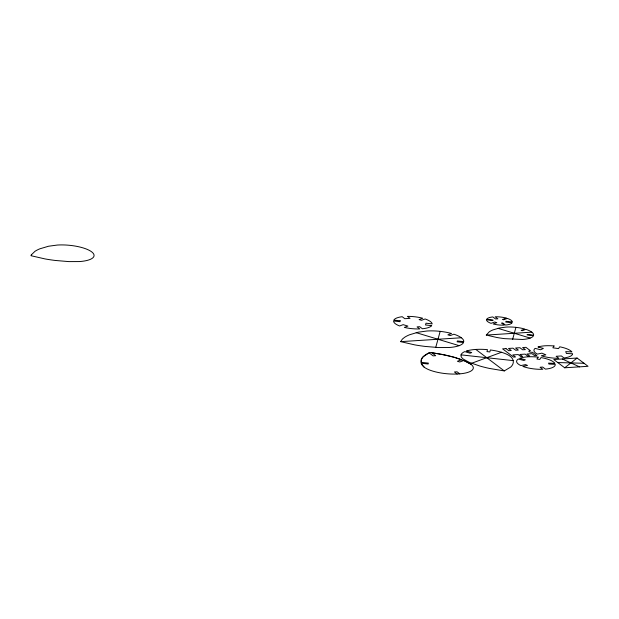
<?xml version="1.0" encoding="UTF-8"?>
<svg xmlns="http://www.w3.org/2000/svg" width="619" height="619" viewBox="0 0 619 619"><rect width="100%" height="100%" fill="white"/><g stroke="black" fill="none" stroke-linecap="round" stroke-linejoin="round"><path stroke-width="0.93" d="M435.737 347.406L440.179 331.358M512.617 339.39L515.944 327.35M400.655 341.649L402.389 339.073L404.656 337.278A62.519 19.529 5.3 0 1 409.639 334.74L418.235 332.186L427.04 330.995A25.882 8.086 5.3 0 1 451.522 333.486L447.862 334.833L450.23 335.552L453.889 334.198A25.882 8.086 5.3 0 1 463.763 341.649L457.379 340.945L457.139 341.827L463.523 342.531A25.882 8.086 5.3 0 1 448.945 347.522L438.6 347.553L425.137 346.423A62.519 19.529 5.3 0 1 414.722 344.868L400.655 341.649L461.333 337.765M486.302 335.072L489.304 331.792A46.889 14.647 5.3 0 1 493.041 329.888L499.487 327.977L506.087 327.08A19.421 6.066 5.3 0 1 524.819 329.045L521.144 330.407L522.204 330.724L525.879 329.37A19.421 6.066 5.3 0 1 533.624 335.196L527.202 334.5L527.094 334.894L533.508 335.599A19.421 6.066 5.3 0 1 522.521 339.475L504.663 338.647A46.889 14.647 5.3 0 1 496.848 337.487L486.302 335.072L531.806 332.155M564.706 367.794L577.094 358.037L588.05 366.301L564.706 367.794L553.757 359.538L577.094 358.037M504.276 370.92L510.76 367.028A62.519 19.529 5.3 0 0 512.934 363.933C514.172 361.063 512.509 357.875 510.095 356.204A25.882 8.086 5.3 0 0 490.38 349.967L489.838 351.932L486.96 351.615L487.501 349.65A25.882 8.086 5.3 0 0 466.455 350.996L471.717 352.59L470.061 353.194L464.807 351.607A25.882 8.086 5.3 0 0 463.414 359.198L469.55 362.479L479.918 366.053A62.519 19.529 5.3 0 0 489.32 368.406L504.276 370.92L475.802 349.433M506.28 318.096L502.605 319.45L503.657 319.768L507.34 318.414M471.57 363.291L501.491 352.273M557.765 362.556L584.042 363.276M461.07 354.865L513.236 360.622M497.947 328.325L530.174 338.082M416.185 332.658L459.151 345.665M562.3 358.989L579.508 366.85M470.881 364.196L465.07 361.047L455.305 357.612A62.488 19.514 5.3 0 0 446.353 355.291L431.706 352.683L435.699 355.693L433.083 355.863L429.091 352.845L423.117 356.776A62.488 19.514 5.3 0 0 421.237 359.794L421.407 363.848L424.193 367.183A25.882 8.086 5.3 0 0 458.493 373.953A25.882 8.086 5.3 0 0 470.881 364.196L463.77 360.506L459.778 361.983L457.402 361.264L461.658 359.701L454.331 357.325L441.773 354.323L430.012 352.474C425.872 354.114 420.688 357.194 420.982 362.301L428.394 363.121L428.147 364.003L421.183 363.237L422.32 365.372L424.193 367.183M459.778 373.861L457.062 371.802L454.447 371.973L457.17 374.023M506.272 318.096A12.945 4.047 5.3 0 0 495.161 316.781L497.877 318.824L495.54 318.971L492.832 316.928A12.945 4.047 5.3 0 0 486.666 319.35L493.08 320.062L492.972 320.456L486.557 319.744A12.953 4.047 5.3 0 0 491.053 323.342L494.705 322.004L496.817 322.646L493.173 323.985A12.953 4.047 5.3 0 0 504.338 325.13L501.599 323.072L502.767 322.994L505.499 325.052A12.945 4.047 5.3 0 0 512.114 322.77L505.762 322.073L505.978 321.276L512.339 321.981A12.945 4.047 5.3 0 0 507.348 318.421M400.184 320.804L399.936 321.687L393.568 320.99A19.413 6.066 5.3 0 0 399.611 325.973L403.17 324.658L407.906 326.097L404.346 327.405A19.413 6.066 5.3 0 0 419.79 328.929L417.074 326.878L419.69 326.716L422.406 328.759A19.413 6.066 5.3 0 0 431.714 325.656L425.508 324.967L425.996 323.195L432.201 323.884A19.413 6.066 5.3 0 0 425.114 318.963L421.462 320.309L419.086 319.59L422.746 318.251A19.413 6.066 5.3 0 0 407.395 316.371L410.041 318.367L404.818 318.7L402.172 316.704A19.413 6.066 5.3 0 0 393.816 320.1L400.184 320.804M31.321 254.873L30.95 255.701L45.017 258.92A62.519 19.529 5.3 0 0 55.431 260.475L68.895 261.605L79.24 261.574A25.882 8.086 5.3 0 0 91.627 251.817A25.882 8.086 5.3 0 0 57.335 245.047L48.53 246.238L39.941 248.784A62.519 19.529 5.3 0 0 34.958 251.329L31.321 254.873M538.135 357.163L536.936 359.043L539.768 359.446L540.975 357.573A19.413 6.066 5.3 0 1 554.879 363.407L548.535 363.129L548.891 364.057L555.235 364.336A19.413 6.066 5.3 0 1 545.424 369.125L542.708 367.075L540.093 367.245L542.809 369.288A19.413 6.066 5.3 0 1 522.838 366.417L527.504 365.427L525.531 364.599L520.865 365.589A19.413 6.066 5.3 0 1 518.335 359.028L523.937 360.467L525.33 359.786L519.728 358.347A19.413 6.066 5.3 0 1 538.135 357.163M554.044 345.975L552.868 347.801L558.539 348.621L559.715 346.795A19.413 6.066 5.3 0 1 571.894 351.902L565.712 351.623L566.424 353.488L572.606 353.766A19.413 6.066 5.3 0 1 564.017 357.952L561.371 355.956L556.141 356.289L558.787 358.285A19.413 6.066 5.3 0 1 541.3 355.77L545.842 354.811L541.896 353.155L537.346 354.114A19.413 6.066 5.3 0 1 535.133 348.365L540.588 349.766L543.381 348.412L537.926 347.004A19.413 6.066 5.3 0 1 554.044 345.975M506.002 348.621L502.597 348.837L513.546 357.101L515.511 356.977L512.772 354.911L518.188 354.563L520.927 356.629L522.606 356.521L519.867 354.455L525.098 354.122L527.837 356.188L529.702 356.064L526.962 353.998L532.007 353.681L534.739 355.747L536.89 355.608L532.51 352.304A2.592 0.805 5.3 0 1 529.075 351.623A2.592 0.805 5.3 0 1 530.321 350.648L525.933 347.344L522.622 347.553L525.361 349.619L522.653 349.797L519.914 347.731L515.573 348.01L518.312 350.075L515.697 350.238L512.958 348.172L508.524 348.458L511.263 350.524L508.741 350.687L506.002 348.621"/></g></svg>
